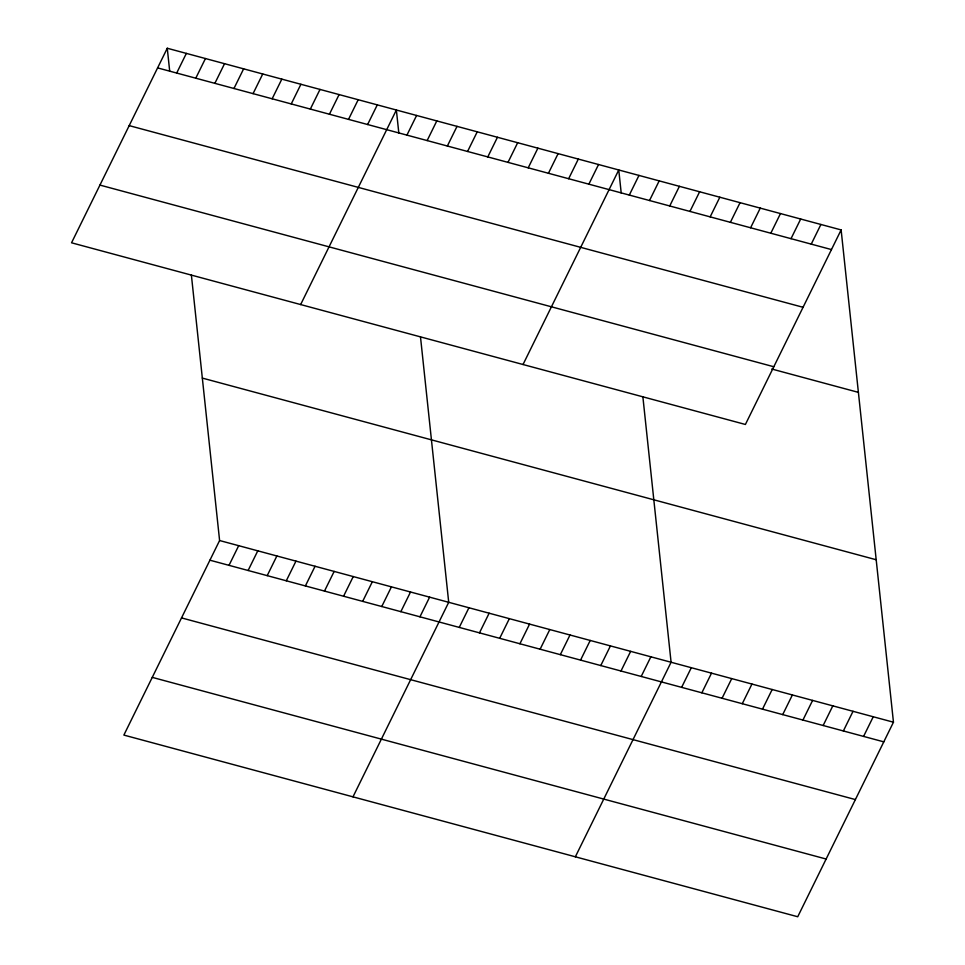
<?xml version="1.0" encoding="UTF-8"?>
<svg xmlns="http://www.w3.org/2000/svg" width="965" height="965" viewBox="0 0 965 965"><rect width="100%" height="100%" fill="white"/><g stroke="black" fill="none" stroke-linecap="round" stroke-linejoin="round"><path stroke-width="1.45" d="M167.271 48.25L71.543 242.794L745.402 424.467L841.13 229.923L167.271 48.25L169.707 71.265M176.691 73.05L186.354 53.401M195.774 78.201L205.448 58.539M214.869 83.352L224.543 63.69M233.964 88.49L243.638 68.841M253.059 93.641L262.733 73.991M272.154 98.792L281.828 79.13M291.249 103.93L300.911 84.281M310.332 109.081L320.006 89.431M329.427 114.232L339.101 94.57M348.522 119.383L358.196 99.721M367.617 124.521L377.291 104.871M300.646 304.566L396.374 110.022L398.822 133.037M406.928 135.124L416.591 115.462M191.384 275.085L219.598 540.533L123.87 735.077L797.729 916.75L893.457 722.206L841.13 229.923M427.145 140.576L436.807 120.915M229.019 565.333L238.693 545.683M447.35 146.029L457.024 126.367M248.114 570.484L257.788 550.834M467.567 151.469L477.241 131.819M267.209 575.635L276.871 555.973M487.783 156.921L497.457 137.271M286.291 580.785L295.966 561.123M508 162.373L517.674 142.724M305.386 585.924L315.06 566.274M528.217 167.826L537.891 148.164M324.481 591.075L334.155 571.425M548.434 173.278L558.108 153.616M343.576 596.225L353.25 576.563M568.65 178.718L578.325 159.068M362.671 601.364L372.345 581.714M588.867 184.17L598.541 164.52M381.766 606.515L391.428 586.865M400.849 611.665L410.523 592.003M523.03 364.517L618.758 169.973L621.207 192.988M419.944 616.816L429.618 597.154M629.301 195.075L638.975 175.413M352.985 796.849L448.713 602.305L420.487 336.845M649.517 200.527L659.192 180.865M459.256 627.407L468.93 607.757M669.734 205.979L679.408 186.317M479.472 632.859L489.146 613.197M689.951 211.419L699.625 191.77M499.689 638.311L509.363 618.649M710.168 216.872L719.83 197.222M519.906 643.764L529.58 624.102M730.384 222.324L740.046 202.674M540.123 649.204L549.797 629.554M750.601 227.776L760.263 208.114M560.339 654.656L570.001 635.006M770.806 233.228L780.48 213.567M580.556 660.108L590.218 640.458M791.023 238.669L800.697 219.019M600.773 665.561L610.435 645.899M811.239 244.121L820.913 224.471M620.99 671.013L630.652 651.351M641.194 676.465L650.868 656.803M575.357 856.799L671.085 662.255L642.871 396.796M681.628 687.357L691.302 667.708M701.845 692.81L711.519 673.16M722.061 698.262L731.735 678.6M742.278 703.714L751.952 684.052M762.495 709.154L772.169 689.505M782.712 714.607L792.386 694.957M802.928 720.059L812.602 700.409M823.145 725.511L832.819 705.849M843.362 730.963L853.036 711.301M863.578 736.416L873.253 716.754M157.597 67.9L831.456 249.573M129.189 125.619L803.061 307.292M99.938 185.087L773.797 366.748M771.759 369.016L858.404 392.369M202.324 378.087L876.196 559.748M219.598 540.533L893.457 722.206M209.924 560.195L883.795 741.856M181.529 617.902L855.388 799.575M152.265 677.37L826.137 859.031"/></g></svg>
